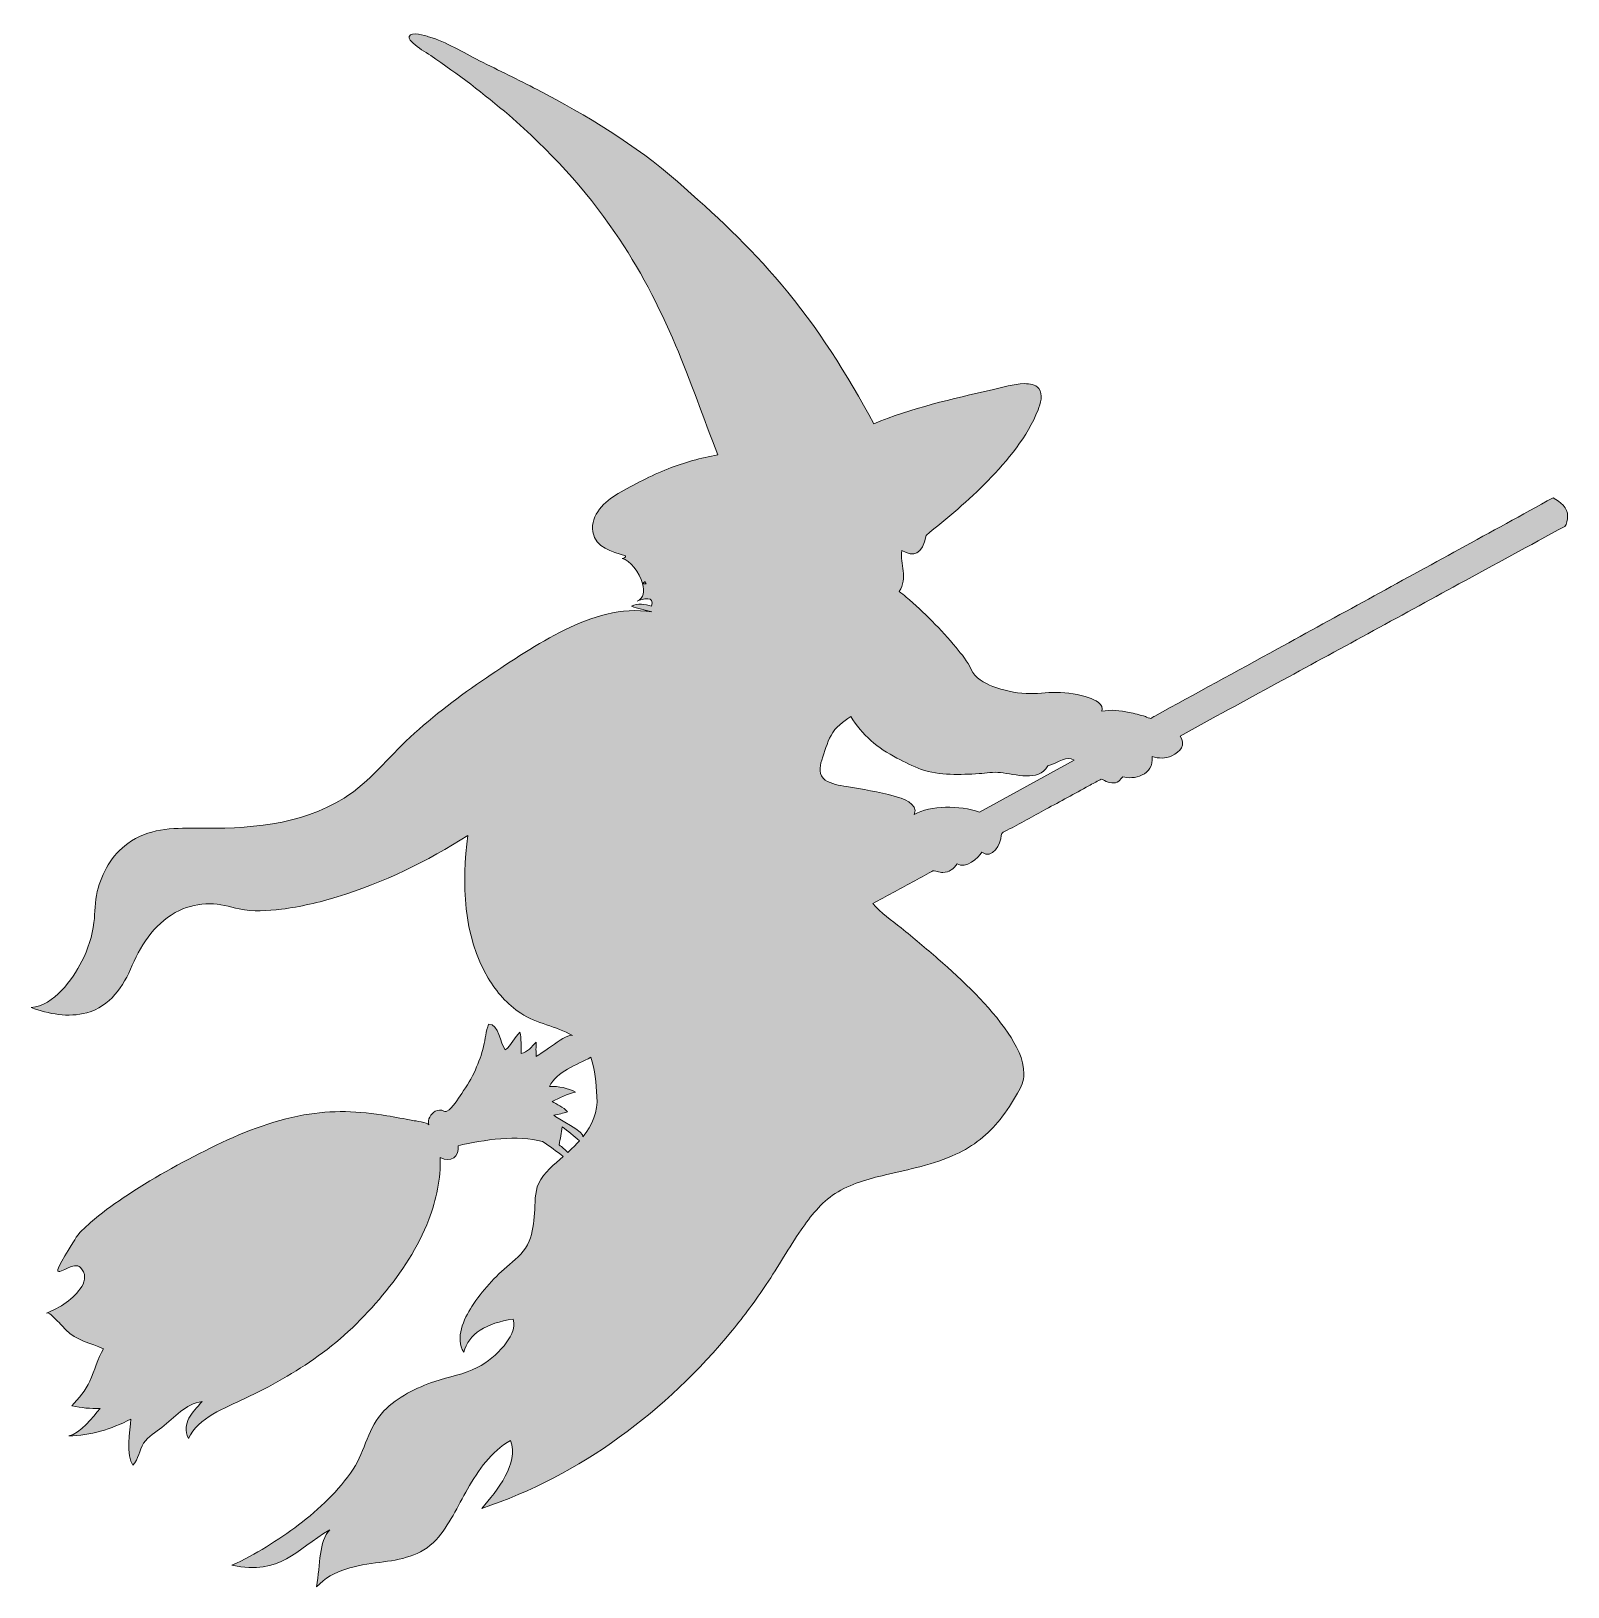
# Model space of a CAD drawing. Header units: inches. Extents: x 0 to 101, y 0 to 102.
import ezdxf

# ---------------------------------------------------------------- set-up
doc = ezdxf.new("R2010")
doc.units = ezdxf.units.IN
doc.header["$MEASUREMENT"] = 0
doc.layers.add('Layer 1', color=7, linetype='Continuous')

msp = doc.modelspace()

# ---------------------------------------------------------------- hatches: boundary and pattern name
at = {"layer": 'Layer 1', "true_color": 0x404041}
h = msp.add_hatch(color=250, dxfattribs=at)
h.dxf.hatch_style = 2
edge = h.paths.add_edge_path()
edge.add_spline(control_points=[(93.46, 67.91), (89.48, 65.73), (85.51, 63.56), (81.54, 61.38), (78.87, 59.92), (76.2, 58.45), (73.52, 56.99), (73.43, 56.94), (73.34, 56.89), (73.25, 56.83), (73.21, 56.81), (72.95, 56.93), (72.9, 56.95), (72.55, 57.06), (72.2, 57.16), (71.84, 57.23), (71.27, 57.34), (70.63, 57.43), (70.05, 57.3), (70.24, 57.77), (69.56, 58.06), (69.22, 58.18), (68.55, 58.42), (67.8, 58.51), (67.09, 58.53), (66.42, 58.54), (65.77, 58.42), (65.1, 58.46), (64.36, 58.51), (63.61, 58.65), (62.92, 58.93), (62.37, 59.14), (61.75, 59.47), (61.5, 60.03), (61.27, 60.56), (60.88, 61.03), (60.52, 61.47), (59.53, 62.66), (58.42, 63.77), (57.25, 64.77), (57.1, 64.9), (56.95, 65.02), (56.8, 65.14), (57.38, 66.03), (56.84, 66.93), (56.97, 67.82), (57.74, 67.36), (58.31, 67.57), (58.55, 68.8), (59.94, 69.94), (61.34, 71.09), (62.59, 72.38), (63.89, 73.71), (65.19, 75.27), (65.88, 77.02), (66.03, 77.43), (66.23, 78.03), (65.93, 78.42), (65.72, 78.7), (65.32, 78.74), (64.99, 78.74), (64.27, 78.72), (63.56, 78.5), (62.87, 78.34), (60.27, 77.74), (57.6, 77.14), (55.13, 76.12), (53.39, 79.34), (51.44, 82.45), (49.08, 85.25), (47.02, 87.69), (44.68, 89.86), (42.29, 91.96), (39.53, 94.39), (36.35, 96.29), (33.11, 97.98), (31.86, 98.63), (30.6, 99.24), (29.34, 99.87), (28.25, 100.41), (27.19, 101.1), (26.01, 101.44), (25.81, 101.5), (24.85, 101.81), (24.74, 101.46), (24.69, 101.3), (24.89, 101.12), (24.99, 101.03), (25.33, 100.7), (25.75, 100.47), (26.15, 100.21), (27.92, 99), (29.64, 97.7), (31.27, 96.3), (33.88, 94.04), (36.25, 91.49), (38.2, 88.63), (39.78, 86.32), (41.07, 83.83), (42.16, 81.26), (43.16, 78.9), (44, 76.48), (44.92, 74.09), (43.82, 73.87), (42.73, 73.58), (41.68, 73.17), (40.54, 72.72), (39.46, 72.14), (38.4, 71.54), (37.53, 71.05), (36.58, 70.15), (36.75, 69.05), (36.93, 67.94), (38, 67.8), (38.88, 67.47), (38.92, 67.36), (38.82, 67.34), (38.68, 67.3), (39.18, 67.21), (39.81, 66.39), (40.01, 65.65), (40.06, 65.69), (40.12, 65.74), (40.17, 65.79), (40.19, 65.74), (40.22, 65.69), (40.24, 65.63), (40.16, 65.64), (40.08, 65.64), (40.01, 65.65), (40.15, 65.15), (40.09, 64.7), (39.66, 64.51), (39.98, 64.65), (40.84, 64.89), (40.6, 64.17), (40.17, 64.31), (39.68, 64.39), (39.27, 64.18), (39.7, 64.01), (40.15, 63.92), (40.61, 63.81), (38.63, 64.11), (36.67, 63.5), (34.91, 62.62), (33.13, 61.74), (31.44, 60.61), (29.79, 59.49), (28.04, 58.31), (26.35, 57.02), (24.79, 55.6), (23.35, 54.27), (22.16, 52.67), (20.49, 51.62), (17.6, 49.81), (14.11, 49.6), (10.8, 49.65), (9.21, 49.67), (7.66, 49.62), (6.32, 48.65), (5.28, 47.89), (4.63, 46.73), (4.33, 45.5), (4.18, 44.82), (4.19, 44.16), (4.11, 43.48), (4.01, 42.59), (3.72, 41.73), (3.32, 40.94), (2.68, 39.7), (1.52, 38.06), (0, 37.91), (1.15, 37.49), (2.43, 37.24), (3.64, 37.57), (5.19, 37.99), (6.02, 39.28), (6.62, 40.68), (7.24, 42.15), (8.22, 43.56), (9.7, 44.26), (10.32, 44.55), (11, 44.7), (11.68, 44.7), (12.36, 44.71), (12.97, 44.51), (13.62, 44.37), (14.52, 44.18), (15.47, 44.24), (16.38, 44.35), (17.62, 44.5), (18.84, 44.79), (20.03, 45.16), (23.04, 46.08), (25.93, 47.47), (28.58, 49.18), (28.16, 46.07), (28.25, 42.6), (29.91, 39.83), (30.45, 38.93), (31.16, 38.12), (32.03, 37.54), (33.08, 36.84), (34.34, 36.71), (35.41, 36.09), (35.11, 36.26), (33.37, 34.87), (33.04, 34.7), (33.03, 35.01), (33.03, 35.33), (33.04, 35.65), (32.77, 35.37), (32.46, 34.96), (32.07, 34.9), (32.05, 35.38), (32.08, 35.85), (31.98, 36.31), (31.64, 35.97), (31.43, 35.44), (31.02, 35.14), (30.69, 35.56), (30.62, 36.84), (29.93, 36.83), (29.76, 36.36), (29.71, 35.85), (29.6, 35.37), (29.48, 34.84), (29.28, 34.33), (29.07, 33.84), (28.83, 33.28), (28.52, 32.79), (28.17, 32.29), (27.91, 31.91), (27.6, 31.36), (27.2, 31.12), (27.12, 31.07), (27.1, 31.11), (27.01, 31.14), (26.83, 31.23), (26.62, 31.22), (26.44, 31.12), (26.13, 30.96), (25.92, 30.58), (26.02, 30.24), (25.97, 30.41), (25.11, 30.49), (24.97, 30.52), (24.4, 30.63), (23.84, 30.73), (23.27, 30.83), (21.46, 31.14), (19.67, 31.22), (17.85, 30.88), (15.72, 30.5), (13.68, 29.69), (11.75, 28.73), (9.79, 27.75), (7.84, 26.68), (6.03, 25.46), (5.29, 24.96), (4.57, 24.43), (3.89, 23.85), (3.5, 23.51), (3.12, 23.16), (2.85, 22.72), (2.74, 22.54), (1.6, 20.76), (1.75, 20.65), (1.86, 20.57), (2.33, 20.84), (2.43, 20.88), (2.67, 20.98), (3.02, 21.12), (3.23, 20.9), (3.59, 20.53), (3.57, 20.06), (3.31, 19.65), (2.83, 18.87), (1.85, 18.24), (1.01, 17.92), (1.17, 17.98), (1.45, 17.66), (1.55, 17.57), (1.8, 17.33), (2.03, 17.07), (2.27, 16.82), (2.92, 16.15), (3.91, 15.94), (4.74, 15.58), (4.33, 14.92), (4.16, 14.17), (3.85, 13.46), (3.57, 12.84), (3.1, 12.34), (2.66, 11.84), (3.32, 11.72), (3.85, 11.65), (4.52, 11.68), (4.05, 11.12), (3.23, 10.02), (2.46, 9.88), (3.91, 9.89), (5.23, 10.32), (6.52, 10.98), (6.49, 10.24), (6.18, 8.57), (6.66, 7.96), (7.03, 8.36), (7.07, 8.94), (7.36, 9.4), (7.65, 9.86), (8.14, 10.11), (8.56, 10.44), (9.39, 11.09), (10.09, 11.96), (11.19, 12.14), (10.53, 11.36), (9.84, 10.77), (10.29, 9.71), (10.93, 11.07), (12.71, 11.73), (13.98, 12.32), (15.65, 13.11), (17.28, 14.03), (18.78, 15.11), (20.36, 16.24), (21.76, 17.59), (23, 19.09), (24.24, 20.58), (25.32, 22.23), (26.02, 24.04), (26.52, 25.34), (26.8, 26.71), (26.77, 28.1), (27.47, 27.73), (28.02, 28.16), (27.94, 28.87), (29.58, 29.27), (31.89, 29.58), (33.45, 29.14), (33.93, 28.84), (34.38, 28.51), (34.81, 28.16), (34.24, 27.64), (33.55, 27.12), (33.21, 26.41), (32.93, 25.83), (32.98, 25.08), (32.94, 24.45), (32.89, 23.83), (32.82, 23.2), (32.58, 22.63), (32.3, 21.97), (31.83, 21.54), (31.29, 21.1), (30.36, 20.31), (29.5, 19.39), (28.84, 18.35), (28.31, 17.52), (27.71, 16.3), (28.31, 15.35), (28.62, 16.57), (29.79, 17.27), (31.53, 17.52), (31.73, 16.9), (31.32, 16.24), (30.94, 15.78), (30.47, 15.2), (29.86, 14.71), (29.19, 14.36), (28.34, 13.9), (27.32, 13.76), (26.42, 13.45), (25.2, 13.02), (23.99, 12.44), (23.08, 11.51), (22.04, 10.44), (21.87, 8.94), (21.07, 7.71), (20.13, 6.29), (18.85, 5.09), (17.5, 4.06), (16.15, 3.03), (14.68, 2.13), (13.14, 1.41), (16.38, 0.77), (17.28, 2.41), (19.55, 3.74), (18.81, 2.96), (18.93, 1.51), (18.68, 0), (19.77, 1.16), (21.3, 1.41), (22.81, 1.6), (24.17, 1.78), (25.52, 2.02), (26.49, 3.08), (27.37, 4.04), (27.91, 5.28), (28.55, 6.4), (29.26, 7.64), (30.1, 8.86), (31.37, 9.58), (31.92, 8.05), (30.51, 6.34), (29.48, 5.13), (35.94, 7.29), (41.57, 11.52), (45.86, 16.77), (46.66, 17.74), (47.41, 18.75), (48.1, 19.79), (48.89, 20.97), (49.58, 22.2), (50.38, 23.36), (50.99, 24.26), (51.68, 25.14), (52.61, 25.74), (53.59, 26.38), (54.76, 26.69), (55.89, 26.96), (57.45, 27.33), (59.04, 27.63), (60.5, 28.31), (61.64, 28.84), (62.62, 29.6), (63.4, 30.59), (63.83, 31.13), (64.2, 31.71), (64.54, 32.31), (64.77, 32.71), (64.95, 33.09), (64.95, 33.57), (64.96, 34.54), (64.44, 35.47), (63.92, 36.24), (62.67, 38.09), (60.99, 39.64), (59.33, 41.1), (58.54, 41.79), (57.73, 42.46), (56.92, 43.12), (56.31, 43.62), (55.58, 44.1), (55.07, 44.72), (55.93, 45.19), (56.79, 45.65), (57.65, 46.12), (58.08, 46.35), (58.5, 46.59), (58.92, 46.82), (59.14, 46.93), (59.41, 46.74), (59.66, 46.75), (60.07, 46.75), (60.36, 47), (60.59, 47.31), (61.17, 46.94), (61.98, 47.72), (62.2, 48.08), (62.9, 47.57), (63.46, 48.62), (63.46, 49.18), (63.46, 49.37), (63.7, 49.42), (63.86, 49.51), (64.71, 49.97), (65.55, 50.43), (66.4, 50.89), (67.33, 51.4), (68.27, 51.91), (69.2, 52.42), (69.45, 52.55), (69.69, 52.69), (69.94, 52.82), (70.06, 52.89), (70.09, 52.82), (70.23, 52.76), (70.52, 52.63), (70.88, 52.51), (71.16, 52.73), (71.27, 52.81), (71.35, 52.92), (71.42, 53.02), (72.08, 52.79), (73.5, 53.11), (73.34, 54.33), (73.77, 54.21), (74.22, 54.19), (74.63, 54.38), (75.17, 54.64), (75.59, 55.12), (75.17, 55.68), (77.28, 56.83), (79.39, 57.98), (81.5, 59.13), (85.47, 61.29), (89.45, 63.46), (93.42, 65.63), (95.73, 66.89), (98.03, 68.14), (100.34, 69.4), (100.48, 69.48), (100.52, 69.9), (100.53, 70.05), (100.55, 70.63), (100.04, 71.01), (99.58, 71.27), (97.54, 70.15), (95.5, 69.03), (93.46, 67.91)], knot_values=[0, 0, 0, 0, 1, 1, 1, 2, 2, 2, 3, 3, 3, 4, 4, 4, 5, 5, 5, 6, 6, 6, 7, 7, 7, 8, 8, 8, 9, 9, 9, 10, 10, 10, 11, 11, 11, 12, 12, 12, 13, 13, 13, 14, 14, 14, 15, 15, 15, 16, 16, 16, 17, 17, 17, 18, 18, 18, 19, 19, 19, 20, 20, 20, 21, 21, 21, 22, 22, 22, 23, 23, 23, 24, 24, 24, 25, 25, 25, 26, 26, 26, 27, 27, 27, 28, 28, 28, 29, 29, 29, 30, 30, 30, 31, 31, 31, 32, 32, 32, 33, 33, 33, 34, 34, 34, 35, 35, 35, 36, 36, 36, 37, 37, 37, 38, 38, 38, 39, 39, 39, 40, 40, 40, 41, 41, 41, 42, 42, 42, 43, 43, 43, 44, 44, 44, 45, 45, 45, 46, 46, 46, 47, 47, 47, 48, 48, 48, 49, 49, 49, 50, 50, 50, 51, 51, 51, 52, 52, 52, 53, 53, 53, 54, 54, 54, 55, 55, 55, 56, 56, 56, 57, 57, 57, 58, 58, 58, 59, 59, 59, 60, 60, 60, 61, 61, 61, 62, 62, 62, 63, 63, 63, 64, 64, 64, 65, 65, 65, 66, 66, 66, 67, 67, 67, 68, 68, 68, 69, 69, 69, 70, 70, 70, 71, 71, 71, 72, 72, 72, 73, 73, 73, 74, 74, 74, 75, 75, 75, 76, 76, 76, 77, 77, 77, 78, 78, 78, 79, 79, 79, 80, 80, 80, 81, 81, 81, 82, 82, 82, 83, 83, 83, 84, 84, 84, 85, 85, 85, 86, 86, 86, 87, 87, 87, 88, 88, 88, 89, 89, 89, 90, 90, 90, 91, 91, 91, 92, 92, 92, 93, 93, 93, 94, 94, 94, 95, 95, 95, 96, 96, 96, 97, 97, 97, 98, 98, 98, 99, 99, 99, 100, 100, 100, 101, 101, 101, 102, 102, 102, 103, 103, 103, 104, 104, 104, 105, 105, 105, 106, 106, 106, 107, 107, 107, 108, 108, 108, 109, 109, 109, 110, 110, 110, 111, 111, 111, 112, 112, 112, 113, 113, 113, 114, 114, 114, 115, 115, 115, 116, 116, 116, 117, 117, 117, 118, 118, 118, 119, 119, 119, 120, 120, 120, 121, 121, 121, 122, 122, 122, 123, 123, 123, 124, 124, 124, 125, 125, 125, 126, 126, 126, 127, 127, 127, 128, 128, 128, 129, 129, 129, 130, 130, 130, 131, 131, 131, 132, 132, 132, 133, 133, 133, 134, 134, 134, 135, 135, 135, 136, 136, 136, 137, 137, 137, 138, 138, 138, 139, 139, 139, 140, 140, 140, 141, 141, 141, 142, 142, 142, 143, 143, 143, 144, 144, 144, 145, 145, 145, 146, 146, 146, 147, 147, 147, 148, 148, 148, 149, 149, 149, 150, 150, 150, 151, 151, 151, 152, 152, 152, 153, 153, 153, 154, 154, 154, 155, 155, 155, 156, 156, 156, 157, 157, 157, 158, 158, 158, 159, 159, 159, 160, 160, 160, 161, 161, 161, 162, 162, 162, 163, 163, 163, 164, 164, 164, 165, 165, 165, 166, 166, 166, 167, 167, 167, 168, 168, 168, 169, 169, 169, 170, 170, 170, 170], degree=3, periodic=1)
edge = h.paths.add_edge_path()
edge.add_spline(control_points=[(34.54, 28.93), (34.62, 29.31), (34.69, 29.71), (34.75, 30.11), (35.14, 29.82), (35.51, 29.51), (35.87, 29.19), (35.63, 28.92), (35.37, 28.67), (35.11, 28.43), (34.94, 28.6), (34.75, 28.77), (34.54, 28.93)], knot_values=[0, 0, 0, 0, 1, 1, 1, 2, 2, 2, 3, 3, 3, 4, 4, 4, 4], degree=3, periodic=1)
edge = h.paths.add_edge_path()
edge.add_spline(control_points=[(34.2, 30.86), (34.51, 30.91), (34.8, 31.01), (35.1, 31.08), (34.83, 31.42), (34.36, 31.57), (34.08, 31.77), (34.58, 31.97), (35.07, 32.27), (35.62, 32.38), (35.09, 32.65), (34.55, 32.76), (33.91, 32.75), (34.4, 33.73), (35.69, 34.15), (36.62, 34.66), (36.9, 33.84), (36.96, 32.95), (37.02, 32.09), (37.09, 31.11), (36.71, 30.21), (36.1, 29.45), (36.31, 29.71), (34.34, 30.71), (34.2, 30.86)], knot_values=[0, 0, 0, 0, 1, 1, 1, 2, 2, 2, 3, 3, 3, 4, 4, 4, 5, 5, 5, 6, 6, 6, 7, 7, 7, 8, 8, 8, 8], degree=3, periodic=1)
edge = h.paths.add_edge_path()
edge.add_spline(control_points=[(57.78, 50.55), (58.08, 51.27), (56.96, 51.61), (56.47, 51.75), (55.45, 52.05), (54.39, 52.18), (53.34, 52.37), (52.88, 52.46), (52.35, 52.53), (51.96, 52.8), (51.52, 53.13), (51.58, 53.65), (51.73, 54.11), (51.9, 54.64), (52.08, 55.23), (52.34, 55.72), (52.62, 56.27), (53.13, 56.62), (53.63, 56.96), (54.35, 55.75), (55.41, 54.88), (56.65, 54.24), (57.16, 53.97), (57.69, 53.69), (58.24, 53.49), (58.84, 53.28), (59.5, 53.21), (60.14, 53.18), (60.77, 53.15), (61.4, 53.18), (62.03, 53.22), (62.49, 53.26), (62.96, 53.34), (63.42, 53.29), (64.38, 53.19), (65.9, 52.65), (66.51, 53.72), (67.29, 53.96), (67.72, 54.41), (68.25, 54.1), (68.25, 54.1), (62.05, 50.69), (62.05, 50.69), (60.74, 51.17), (58.85, 51.13), (57.78, 50.55)], knot_values=[0, 0, 0, 0, 1, 1, 1, 2, 2, 2, 3, 3, 3, 4, 4, 4, 5, 5, 5, 6, 6, 6, 7, 7, 7, 8, 8, 8, 9, 9, 9, 10, 10, 10, 11, 11, 11, 12, 12, 12, 13, 13, 13, 14, 14, 14, 15, 15, 15, 15], degree=3, periodic=1)

# ---------------------------------------------------------------- linework, layer by layer
at = {"layer": 'Layer 1', "lineweight": 0}
for points, knots in [([(93.46, 67.91), (89.48, 65.73), (85.51, 63.56), (81.54, 61.38), (78.87, 59.92), (76.2, 58.45), (73.52, 56.99), (73.43, 56.94), (73.34, 56.89), (73.25, 56.83), (73.21, 56.81), (72.95, 56.93), (72.9, 56.95), (72.55, 57.06), (72.2, 57.16), (71.84, 57.23), (71.27, 57.34), (70.63, 57.43), (70.05, 57.3), (70.24, 57.77), (69.56, 58.06), (69.22, 58.18), (68.55, 58.42), (67.8, 58.51), (67.09, 58.53), (66.42, 58.54), (65.77, 58.42), (65.1, 58.46), (64.36, 58.51), (63.61, 58.65), (62.92, 58.93), (62.37, 59.14), (61.75, 59.47), (61.5, 60.03), (61.27, 60.56), (60.88, 61.03), (60.52, 61.47), (59.53, 62.66), (58.42, 63.77), (57.25, 64.77), (57.1, 64.9), (56.95, 65.02), (56.8, 65.14), (57.38, 66.03), (56.84, 66.93), (56.97, 67.82), (57.74, 67.36), (58.31, 67.57), (58.55, 68.8), (59.94, 69.94), (61.34, 71.09), (62.59, 72.38), (63.89, 73.71), (65.19, 75.27), (65.88, 77.02), (66.03, 77.43), (66.23, 78.03), (65.93, 78.42), (65.72, 78.7), (65.32, 78.74), (64.99, 78.74), (64.27, 78.72), (63.56, 78.5), (62.87, 78.34), (60.27, 77.74), (57.6, 77.14), (55.13, 76.12), (53.39, 79.34), (51.44, 82.45), (49.08, 85.25), (47.02, 87.69), (44.68, 89.86), (42.29, 91.96), (39.53, 94.39), (36.35, 96.29), (33.11, 97.98), (31.86, 98.63), (30.6, 99.24), (29.34, 99.87), (28.25, 100.41), (27.19, 101.1), (26.01, 101.44), (25.81, 101.5), (24.85, 101.81), (24.74, 101.46), (24.69, 101.3), (24.89, 101.12), (24.99, 101.03), (25.33, 100.7), (25.75, 100.47), (26.15, 100.21), (27.92, 99), (29.64, 97.7), (31.27, 96.3), (33.88, 94.04), (36.25, 91.49), (38.2, 88.63), (39.78, 86.32), (41.07, 83.83), (42.16, 81.26), (43.16, 78.9), (44, 76.48), (44.92, 74.09), (43.82, 73.87), (42.73, 73.58), (41.68, 73.17), (40.54, 72.72), (39.46, 72.14), (38.4, 71.54), (37.53, 71.05), (36.58, 70.15), (36.75, 69.05), (36.93, 67.94), (38, 67.8), (38.88, 67.47), (38.92, 67.36), (38.82, 67.34), (38.68, 67.3), (39.18, 67.21), (39.81, 66.39), (40.01, 65.65), (40.06, 65.69), (40.12, 65.74), (40.17, 65.79), (40.19, 65.74), (40.22, 65.69), (40.24, 65.63), (40.16, 65.64), (40.08, 65.64), (40.01, 65.65), (40.15, 65.15), (40.09, 64.7), (39.66, 64.51), (39.98, 64.65), (40.84, 64.89), (40.6, 64.17), (40.17, 64.31), (39.68, 64.39), (39.27, 64.18), (39.7, 64.01), (40.15, 63.92), (40.61, 63.81), (38.63, 64.11), (36.67, 63.5), (34.91, 62.62), (33.13, 61.74), (31.44, 60.61), (29.79, 59.49), (28.04, 58.31), (26.35, 57.02), (24.79, 55.6), (23.35, 54.27), (22.16, 52.67), (20.49, 51.62), (17.6, 49.81), (14.11, 49.6), (10.8, 49.65), (9.21, 49.67), (7.66, 49.62), (6.32, 48.65), (5.28, 47.89), (4.63, 46.73), (4.33, 45.5), (4.18, 44.82), (4.19, 44.16), (4.11, 43.48), (4.01, 42.59), (3.72, 41.73), (3.32, 40.94), (2.68, 39.7), (1.52, 38.06), (0, 37.91), (1.15, 37.49), (2.43, 37.24), (3.64, 37.57), (5.19, 37.99), (6.02, 39.28), (6.62, 40.68), (7.24, 42.15), (8.22, 43.56), (9.7, 44.26), (10.32, 44.55), (11, 44.7), (11.68, 44.7), (12.36, 44.71), (12.97, 44.51), (13.62, 44.37), (14.52, 44.18), (15.47, 44.24), (16.38, 44.35), (17.62, 44.5), (18.84, 44.79), (20.03, 45.16), (23.04, 46.08), (25.93, 47.47), (28.58, 49.18), (28.16, 46.07), (28.25, 42.6), (29.91, 39.83), (30.45, 38.93), (31.16, 38.12), (32.03, 37.54), (33.08, 36.84), (34.34, 36.71), (35.41, 36.09), (35.11, 36.26), (33.37, 34.87), (33.04, 34.7), (33.03, 35.01), (33.03, 35.33), (33.04, 35.65), (32.77, 35.37), (32.46, 34.96), (32.07, 34.9), (32.05, 35.38), (32.08, 35.85), (31.98, 36.31), (31.64, 35.97), (31.43, 35.44), (31.02, 35.14), (30.69, 35.56), (30.62, 36.84), (29.93, 36.83), (29.76, 36.36), (29.71, 35.85), (29.6, 35.37), (29.48, 34.84), (29.28, 34.33), (29.07, 33.84), (28.83, 33.28), (28.52, 32.79), (28.17, 32.29), (27.91, 31.91), (27.6, 31.36), (27.2, 31.12), (27.12, 31.07), (27.1, 31.11), (27.01, 31.14), (26.83, 31.23), (26.62, 31.22), (26.44, 31.12), (26.13, 30.96), (25.92, 30.58), (26.02, 30.24), (25.97, 30.41), (25.11, 30.49), (24.97, 30.52), (24.4, 30.63), (23.84, 30.73), (23.27, 30.83), (21.46, 31.14), (19.67, 31.22), (17.85, 30.88), (15.72, 30.5), (13.68, 29.69), (11.75, 28.73), (9.79, 27.75), (7.84, 26.68), (6.03, 25.46), (5.29, 24.96), (4.57, 24.43), (3.89, 23.85), (3.5, 23.51), (3.12, 23.16), (2.85, 22.72), (2.74, 22.54), (1.6, 20.76), (1.75, 20.65), (1.86, 20.57), (2.33, 20.84), (2.43, 20.88), (2.67, 20.98), (3.02, 21.12), (3.23, 20.9), (3.59, 20.53), (3.57, 20.06), (3.31, 19.65), (2.83, 18.87), (1.85, 18.24), (1.01, 17.92), (1.17, 17.98), (1.45, 17.66), (1.55, 17.57), (1.8, 17.33), (2.03, 17.07), (2.27, 16.82), (2.92, 16.15), (3.91, 15.94), (4.74, 15.58), (4.33, 14.92), (4.16, 14.17), (3.85, 13.46), (3.57, 12.84), (3.1, 12.34), (2.66, 11.84), (3.32, 11.72), (3.85, 11.65), (4.52, 11.68), (4.05, 11.12), (3.23, 10.02), (2.46, 9.88), (3.91, 9.89), (5.23, 10.32), (6.52, 10.98), (6.49, 10.24), (6.18, 8.57), (6.66, 7.96), (7.03, 8.36), (7.07, 8.94), (7.36, 9.4), (7.65, 9.86), (8.14, 10.11), (8.56, 10.44), (9.39, 11.09), (10.09, 11.96), (11.19, 12.14), (10.53, 11.36), (9.84, 10.77), (10.29, 9.71), (10.93, 11.07), (12.71, 11.73), (13.98, 12.32), (15.65, 13.11), (17.28, 14.03), (18.78, 15.11), (20.36, 16.24), (21.76, 17.59), (23, 19.09), (24.24, 20.58), (25.32, 22.23), (26.02, 24.04), (26.52, 25.34), (26.8, 26.71), (26.77, 28.1), (27.47, 27.73), (28.02, 28.16), (27.94, 28.87), (29.58, 29.27), (31.89, 29.58), (33.45, 29.14), (33.93, 28.84), (34.38, 28.51), (34.81, 28.16), (34.24, 27.64), (33.55, 27.12), (33.21, 26.41), (32.93, 25.83), (32.98, 25.08), (32.94, 24.45), (32.89, 23.83), (32.82, 23.2), (32.58, 22.63), (32.3, 21.97), (31.83, 21.54), (31.29, 21.1), (30.36, 20.31), (29.5, 19.39), (28.84, 18.35), (28.31, 17.52), (27.71, 16.3), (28.31, 15.35), (28.62, 16.57), (29.79, 17.27), (31.53, 17.52), (31.73, 16.9), (31.32, 16.24), (30.94, 15.78), (30.47, 15.2), (29.86, 14.71), (29.19, 14.36), (28.34, 13.9), (27.32, 13.76), (26.42, 13.45), (25.2, 13.02), (23.99, 12.44), (23.08, 11.51), (22.04, 10.44), (21.87, 8.94), (21.07, 7.71), (20.13, 6.29), (18.85, 5.09), (17.5, 4.06), (16.15, 3.03), (14.68, 2.13), (13.14, 1.41), (16.38, 0.77), (17.28, 2.41), (19.55, 3.74), (18.81, 2.96), (18.93, 1.51), (18.68, 0), (19.77, 1.16), (21.3, 1.41), (22.81, 1.6), (24.17, 1.78), (25.52, 2.02), (26.49, 3.08), (27.37, 4.04), (27.91, 5.28), (28.55, 6.4), (29.26, 7.64), (30.1, 8.86), (31.37, 9.58), (31.92, 8.05), (30.51, 6.34), (29.48, 5.13), (35.94, 7.29), (41.57, 11.52), (45.86, 16.77), (46.66, 17.74), (47.41, 18.75), (48.1, 19.79), (48.89, 20.97), (49.58, 22.2), (50.38, 23.36), (50.99, 24.26), (51.68, 25.14), (52.61, 25.74), (53.59, 26.38), (54.76, 26.69), (55.89, 26.96), (57.45, 27.33), (59.04, 27.63), (60.5, 28.31), (61.64, 28.84), (62.62, 29.6), (63.4, 30.59), (63.83, 31.13), (64.2, 31.71), (64.54, 32.31), (64.77, 32.71), (64.95, 33.09), (64.95, 33.57), (64.96, 34.54), (64.44, 35.47), (63.92, 36.24), (62.67, 38.09), (60.99, 39.64), (59.33, 41.1), (58.54, 41.79), (57.73, 42.46), (56.92, 43.12), (56.31, 43.62), (55.58, 44.1), (55.07, 44.72), (55.93, 45.19), (56.79, 45.65), (57.65, 46.12), (58.08, 46.35), (58.5, 46.59), (58.92, 46.82), (59.14, 46.93), (59.41, 46.74), (59.66, 46.75), (60.07, 46.75), (60.36, 47), (60.59, 47.31), (61.17, 46.94), (61.98, 47.72), (62.2, 48.08), (62.9, 47.57), (63.46, 48.62), (63.46, 49.18), (63.46, 49.37), (63.7, 49.42), (63.86, 49.51), (64.71, 49.97), (65.55, 50.43), (66.4, 50.89), (67.33, 51.4), (68.27, 51.91), (69.2, 52.42), (69.45, 52.55), (69.69, 52.69), (69.94, 52.82), (70.06, 52.89), (70.09, 52.82), (70.23, 52.76), (70.52, 52.63), (70.88, 52.51), (71.16, 52.73), (71.27, 52.81), (71.35, 52.92), (71.42, 53.02), (72.08, 52.79), (73.5, 53.11), (73.34, 54.33), (73.77, 54.21), (74.22, 54.19), (74.63, 54.38), (75.17, 54.64), (75.59, 55.12), (75.17, 55.68), (77.28, 56.83), (79.39, 57.98), (81.5, 59.13), (85.47, 61.29), (89.45, 63.46), (93.42, 65.63), (95.73, 66.89), (98.03, 68.14), (100.34, 69.4), (100.48, 69.48), (100.52, 69.9), (100.53, 70.05), (100.55, 70.63), (100.04, 71.01), (99.58, 71.27), (97.54, 70.15), (95.5, 69.03), (93.46, 67.91)], [0, 0, 0, 0, 1, 1, 1, 2, 2, 2, 3, 3, 3, 4, 4, 4, 5, 5, 5, 6, 6, 6, 7, 7, 7, 8, 8, 8, 9, 9, 9, 10, 10, 10, 11, 11, 11, 12, 12, 12, 13, 13, 13, 14, 14, 14, 15, 15, 15, 16, 16, 16, 17, 17, 17, 18, 18, 18, 19, 19, 19, 20, 20, 20, 21, 21, 21, 22, 22, 22, 23, 23, 23, 24, 24, 24, 25, 25, 25, 26, 26, 26, 27, 27, 27, 28, 28, 28, 29, 29, 29, 30, 30, 30, 31, 31, 31, 32, 32, 32, 33, 33, 33, 34, 34, 34, 35, 35, 35, 36, 36, 36, 37, 37, 37, 38, 38, 38, 39, 39, 39, 40, 40, 40, 41, 41, 41, 42, 42, 42, 43, 43, 43, 44, 44, 44, 45, 45, 45, 46, 46, 46, 47, 47, 47, 48, 48, 48, 49, 49, 49, 50, 50, 50, 51, 51, 51, 52, 52, 52, 53, 53, 53, 54, 54, 54, 55, 55, 55, 56, 56, 56, 57, 57, 57, 58, 58, 58, 59, 59, 59, 60, 60, 60, 61, 61, 61, 62, 62, 62, 63, 63, 63, 64, 64, 64, 65, 65, 65, 66, 66, 66, 67, 67, 67, 68, 68, 68, 69, 69, 69, 70, 70, 70, 71, 71, 71, 72, 72, 72, 73, 73, 73, 74, 74, 74, 75, 75, 75, 76, 76, 76, 77, 77, 77, 78, 78, 78, 79, 79, 79, 80, 80, 80, 81, 81, 81, 82, 82, 82, 83, 83, 83, 84, 84, 84, 85, 85, 85, 86, 86, 86, 87, 87, 87, 88, 88, 88, 89, 89, 89, 90, 90, 90, 91, 91, 91, 92, 92, 92, 93, 93, 93, 94, 94, 94, 95, 95, 95, 96, 96, 96, 97, 97, 97, 98, 98, 98, 99, 99, 99, 100, 100, 100, 101, 101, 101, 102, 102, 102, 103, 103, 103, 104, 104, 104, 105, 105, 105, 106, 106, 106, 107, 107, 107, 108, 108, 108, 109, 109, 109, 110, 110, 110, 111, 111, 111, 112, 112, 112, 113, 113, 113, 114, 114, 114, 115, 115, 115, 116, 116, 116, 117, 117, 117, 118, 118, 118, 119, 119, 119, 120, 120, 120, 121, 121, 121, 122, 122, 122, 123, 123, 123, 124, 124, 124, 125, 125, 125, 126, 126, 126, 127, 127, 127, 128, 128, 128, 129, 129, 129, 130, 130, 130, 131, 131, 131, 132, 132, 132, 133, 133, 133, 134, 134, 134, 135, 135, 135, 136, 136, 136, 137, 137, 137, 138, 138, 138, 139, 139, 139, 140, 140, 140, 141, 141, 141, 142, 142, 142, 143, 143, 143, 144, 144, 144, 145, 145, 145, 146, 146, 146, 147, 147, 147, 148, 148, 148, 149, 149, 149, 150, 150, 150, 151, 151, 151, 152, 152, 152, 153, 153, 153, 154, 154, 154, 155, 155, 155, 156, 156, 156, 157, 157, 157, 158, 158, 158, 159, 159, 159, 160, 160, 160, 161, 161, 161, 162, 162, 162, 163, 163, 163, 164, 164, 164, 165, 165, 165, 166, 166, 166, 167, 167, 167, 168, 168, 168, 169, 169, 169, 170, 170, 170, 170]), ([(57.78, 50.55), (58.08, 51.27), (56.96, 51.61), (56.47, 51.75), (55.45, 52.05), (54.39, 52.18), (53.34, 52.37), (52.88, 52.46), (52.35, 52.53), (51.96, 52.8), (51.52, 53.13), (51.58, 53.65), (51.73, 54.11), (51.9, 54.64), (52.08, 55.23), (52.34, 55.72), (52.62, 56.27), (53.13, 56.62), (53.63, 56.96), (54.35, 55.75), (55.41, 54.88), (56.65, 54.24), (57.16, 53.97), (57.69, 53.69), (58.24, 53.49), (58.84, 53.28), (59.5, 53.21), (60.14, 53.18), (60.77, 53.15), (61.4, 53.18), (62.03, 53.22), (62.49, 53.26), (62.96, 53.34), (63.42, 53.29), (64.38, 53.19), (65.9, 52.65), (66.51, 53.72), (67.29, 53.96), (67.72, 54.41), (68.25, 54.1), (68.25, 54.1), (62.05, 50.69), (62.05, 50.69), (60.74, 51.17), (58.85, 51.13), (57.78, 50.55)], [0, 0, 0, 0, 1, 1, 1, 2, 2, 2, 3, 3, 3, 4, 4, 4, 5, 5, 5, 6, 6, 6, 7, 7, 7, 8, 8, 8, 9, 9, 9, 10, 10, 10, 11, 11, 11, 12, 12, 12, 13, 13, 13, 14, 14, 14, 15, 15, 15, 15]), ([(34.2, 30.86), (34.51, 30.91), (34.8, 31.01), (35.1, 31.08), (34.83, 31.42), (34.36, 31.57), (34.08, 31.77), (34.58, 31.97), (35.07, 32.27), (35.62, 32.38), (35.09, 32.65), (34.55, 32.76), (33.91, 32.75), (34.4, 33.73), (35.69, 34.15), (36.62, 34.66), (36.9, 33.84), (36.96, 32.95), (37.02, 32.09), (37.09, 31.11), (36.71, 30.21), (36.1, 29.45), (36.31, 29.71), (34.34, 30.71), (34.2, 30.86)], [0, 0, 0, 0, 1, 1, 1, 2, 2, 2, 3, 3, 3, 4, 4, 4, 5, 5, 5, 6, 6, 6, 7, 7, 7, 8, 8, 8, 8]), ([(34.54, 28.93), (34.62, 29.31), (34.69, 29.71), (34.75, 30.11), (35.14, 29.82), (35.51, 29.51), (35.87, 29.19), (35.63, 28.92), (35.37, 28.67), (35.11, 28.43), (34.94, 28.6), (34.75, 28.77), (34.54, 28.93)], [0, 0, 0, 0, 1, 1, 1, 2, 2, 2, 3, 3, 3, 4, 4, 4, 4])]:
    msp.add_open_spline(points, degree=3, knots=knots, dxfattribs=at)

doc.saveas('drawing.dxf')
